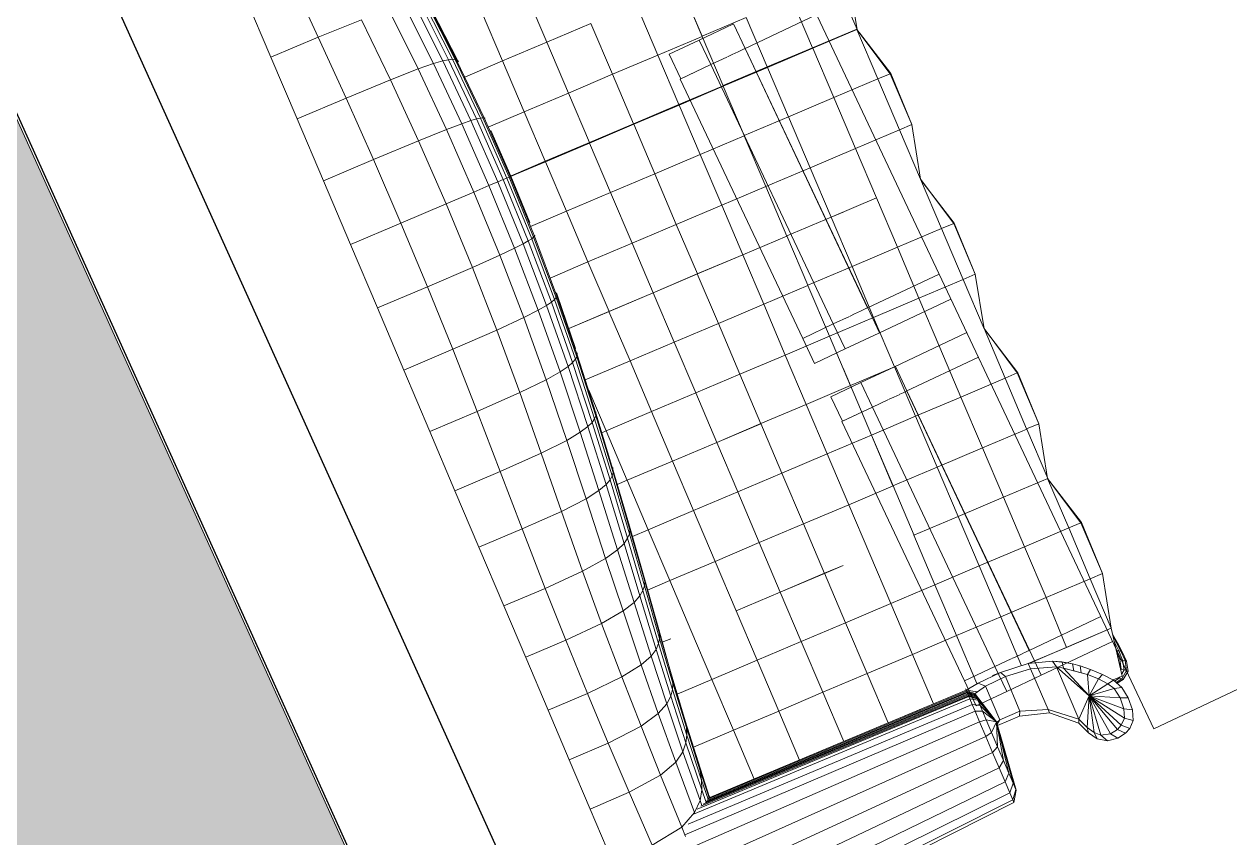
# Model space of a CAD drawing. Header units: metres. Extents: x -217 to -108, y -304 to -188.
# Drawn here: x -158.148 to -156.367, y -244.892 to -243.688 of the extents above; entities that cross this region are included whole.
import ezdxf

# ---------------------------------------------------------------- set-up
doc = ezdxf.new("R2010")
doc.units = ezdxf.units.M
for name, color, linetype, lineweight in [('A-FLOR', 192, 'Continuous', 9), ('A-FLOR-PATT', 8, 'Continuous', 9), ('A-WALL', 113, 'Continuous', 9), ('G-IMPT', 8, 'Continuous', 9), ('I-FURN', 30, 'Continuous', 9)]:
    doc.layers.add(name, color=color, linetype=linetype, lineweight=lineweight)

# ---------------------------------------------------------------- blocks, each defined once
blk = doc.blocks.new('dining_table_and_chairs_5978 - dining_table_and_chairs_5978-V25-Nivel 3')
at = {"layer": 'I-FURN'}
for p, q in [((1.9, -0.475), (1.9, 0)), ((0, -0.475), (1.9, -0.475)), ((0.7325, -0.475), (0.7325, -0.593)), ((1.1566, -0.5922), (1.1566, -0.475)), ((1.1566, -0.5922), (1.1566, -0.475)), ((1.1974, -0.475), (1.1974, -0.593)), ((1.2524, -0.593), (1.2524, -0.475)), ((1.2925, -0.475), (1.2925, -0.593)), ((1.7166, -0.5922), (1.7166, -0.475)), ((1.7166, -0.5922), (1.7166, -0.475)), ((1.7574, -0.475), (1.7574, -0.593)), ((0.7326, -0.5918), (0.6924, -0.5918)), ((0.6924, -0.648), (0.6924, -0.593)), ((1.1566, -0.5918), (0.7326, -0.5918)), ((0.7326, -0.5918), (0.7326, -0.5922)), ((0.7326, -0.5918), (0.7326, -0.593)), ((0.7326, -0.5922), (1.1566, -0.5922)), ((0.7326, -0.598), (0.7326, -0.5937)), ((0.7326, -0.598), (0.7326, -0.6033)), ((0.7326, -0.6134), (0.7326, -0.6036)), ((1.1566, -0.5922), (1.1566, -0.5918)), ((1.1974, -0.5918), (1.1566, -0.5918)), ((1.1566, -0.593), (1.1566, -0.5918)), ((1.1974, -0.5918), (1.1566, -0.5918)), ((1.1566, -0.593), (1.1566, -0.5918)), ((1.1566, -0.5937), (1.1566, -0.598)), ((1.1566, -0.6033), (1.1566, -0.598)), ((1.1566, -0.6033), (1.1566, -0.598)), ((1.1566, -0.6036), (1.1566, -0.6134)), ((1.1974, -0.593), (1.1974, -0.648)), ((1.1974, -0.593), (1.1974, -0.648)), ((1.2926, -0.5918), (1.2524, -0.5918)), ((1.2524, -0.648), (1.2524, -0.593)), ((1.7166, -0.5918), (1.2926, -0.5918)), ((1.2926, -0.5918), (1.2926, -0.5922)), ((1.2926, -0.5918), (1.2926, -0.593)), ((1.2926, -0.5922), (1.7166, -0.5922)), ((1.2926, -0.598), (1.2926, -0.5937)), ((1.2926, -0.598), (1.2926, -0.6033)), ((1.2926, -0.6134), (1.2926, -0.6036)), ((1.7166, -0.5922), (1.7166, -0.5918)), ((1.7574, -0.5918), (1.7166, -0.5918)), ((1.7166, -0.593), (1.7166, -0.5918)), ((1.7574, -0.5918), (1.7166, -0.5918)), ((1.7166, -0.593), (1.7166, -0.5918)), ((1.7166, -0.5937), (1.7166, -0.598)), ((1.7166, -0.6033), (1.7166, -0.598)), ((1.7166, -0.6033), (1.7166, -0.598)), ((1.7166, -0.6036), (1.7166, -0.6141)), ((1.7574, -0.593), (1.7574, -0.648)), ((1.7574, -0.593), (1.7574, -0.648)), ((0.7326, -0.6134), (0.7326, -0.6206)), ((0.7326, -0.648), (0.7326, -0.6217)), ((1.1566, -0.6206), (1.1566, -0.6134)), ((1.1566, -0.6206), (1.1566, -0.6134)), ((1.1566, -0.6217), (1.1566, -0.648)), ((1.2926, -0.6134), (1.2926, -0.6206)), ((1.2926, -0.648), (1.2926, -0.6217)), ((1.7166, -0.6206), (1.7166, -0.6141)), ((1.7166, -0.6206), (1.7166, -0.6141)), ((1.7166, -0.6217), (1.7166, -0.648)), ((0.6924, -0.697), (0.6924, -0.648)), ((0.7326, -0.648), (0.6924, -0.648)), ((0.7326, -0.698), (0.7326, -0.648)), ((1.1566, -0.648), (0.7326, -0.648)), ((0.7326, -0.648), (0.7326, -0.697)), ((1.1566, -0.648), (1.1566, -0.698)), ((1.1566, -0.698), (1.1566, -0.648)), ((1.1974, -0.648), (1.1566, -0.648)), ((1.1566, -0.698), (1.1566, -0.648)), ((1.1974, -0.648), (1.1566, -0.648)), ((1.1974, -0.648), (1.1974, -0.698)), ((1.1974, -0.648), (1.1974, -0.698)), ((1.2524, -0.697), (1.2524, -0.648)), ((1.2926, -0.648), (1.2524, -0.648)), ((1.2926, -0.698), (1.2926, -0.648)), ((1.7166, -0.648), (1.2926, -0.648)), ((1.2926, -0.648), (1.2926, -0.697)), ((1.7166, -0.648), (1.7166, -0.698)), ((1.7166, -0.698), (1.7166, -0.648)), ((1.7574, -0.648), (1.7166, -0.648)), ((1.7166, -0.698), (1.7166, -0.648)), ((1.7574, -0.648), (1.7166, -0.648)), ((1.7574, -0.648), (1.7574, -0.698)), ((1.7574, -0.648), (1.7574, -0.698)), ((0.7326, -0.697), (0.6924, -0.697)), ((1.1566, -0.698), (0.7326, -0.698)), ((1.1974, -0.698), (1.1566, -0.698)), ((1.1974, -0.698), (1.1566, -0.698)), ((1.2926, -0.697), (1.2524, -0.697)), ((1.7166, -0.698), (1.2926, -0.698)), ((1.7574, -0.698), (1.7166, -0.698)), ((1.7574, -0.698), (1.7166, -0.698))]:
    blk.add_line(p, q, dxfattribs=at)
blk = doc.blocks.new('Table-Coffee-Glass-Modern_Reed - Table-Coffee-Glass-Modern_Reed-520541-Nivel 3')
at = {"layer": 'I-FURN'}
for p, q in [((-0.6123, 0.3048), (-0.6123, -0.3048)), ((-0.6123, 0.3048), (-0.46, 0.3048)), ((-0.46, 0.3048), (0.4597, 0.3048)), ((0.4597, 0.3048), (0.6112, 0.3048)), ((0.6112, -0.3048), (0.6112, 0.3048)), ((-0.46, -0.3048), (-0.6123, -0.3048)), ((0.4597, -0.3048), (-0.46, -0.3048)), ((0.6112, -0.3048), (0.4597, -0.3048))]:
    blk.add_line(p, q, dxfattribs=at)
blk = doc.blocks.new('Couch21 - 12ZCOU21_dwg-V130-Nivel 3')
at = {"layer": 'G-IMPT'}
for p, q in [((-0.0063, 1.3885), (-0.0063, 1.2935)), ((0.0665, 1.3884), (0.0698, 1.2934)), ((0.0665, 1.3884), (0.0698, 1.2934)), ((-0.0063, 1.2935), (-0.0063, 1.1946)), ((-0.0063, 1.2934), (0.0698, 1.2934)), ((0.0698, 1.2934), (0.0724, 1.1945)), ((0.0698, 1.2934), (0.0724, 1.1945)), ((0.1387, 1.2923), (0.0698, 1.2934)), ((0.1387, 1.2923), (0.1434, 1.1939)), ((0.1818, 1.29), (0.1873, 1.1925)), ((0.2053, 1.2874), (0.2112, 1.1909)), ((0.2193, 1.2846), (0.2254, 1.1892)), ((0.2277, 1.2819), (0.234, 1.1876)), ((0.2334, 1.2792), (0.2397, 1.1859)), ((0.2367, 1.2765), (0.2431, 1.1842)), ((0.2383, 1.2738), (0.2448, 1.1825)), ((0.24, 1.2648), (0.246, 1.1808)), ((0.3068, 1.1546), (0.3068, 1.2341)), ((0.3777, 1.1546), (0.3777, 1.234)), ((-0.0063, 1.1946), (-0.0063, 1.095)), ((-0.0063, 1.1945), (0.0724, 1.1945)), ((0.0724, 1.1945), (0.0741, 1.095)), ((0.0724, 1.1945), (0.0741, 1.095)), ((0.1434, 1.1939), (0.0724, 1.1945)), ((0.1873, 1.1925), (0.1434, 1.1939)), ((0.1434, 1.1939), (0.1464, 1.0945)), ((0.2112, 1.1909), (0.1873, 1.1925)), ((0.1873, 1.1925), (0.1907, 1.0937)), ((0.2254, 1.1892), (0.2112, 1.1909)), ((0.2112, 1.1909), (0.2149, 1.0927)), ((0.234, 1.1876), (0.2254, 1.1892)), ((0.2254, 1.1892), (0.2292, 1.0917)), ((0.2397, 1.1859), (0.234, 1.1876)), ((0.234, 1.1876), (0.2378, 1.0908)), ((0.2431, 1.1842), (0.2397, 1.1859)), ((0.2397, 1.1859), (0.2437, 1.0898)), ((0.2448, 1.1825), (0.2431, 1.1842)), ((0.2431, 1.1842), (0.2471, 1.0888)), ((0.246, 1.1808), (0.2448, 1.1825)), ((0.2448, 1.1825), (0.2488, 1.0879)), ((0.246, 1.1808), (0.2461, 1.1788)), ((0.246, 1.1546), (0.3068, 1.1546)), ((0.3068, 1.073), (0.3068, 1.1546)), ((0.3068, 1.1546), (0.3777, 1.1546)), ((0.3777, 1.073), (0.3777, 1.1546)), ((0.3777, 1.1546), (0.4486, 1.1546)), ((0.4486, 1.073), (0.4486, 1.1546)), ((0.5214, 1.073), (0.5214, 1.1546)), ((0.5923, 1.073), (0.5923, 1.1546)), ((0.5923, 1.0732), (0.5923, 1.1546)), ((-0.0063, 1.095), (0.0741, 1.095)), ((-0.0063, 1.095), (-0.0063, 0.9929)), ((0.0741, 1.095), (0.0747, 0.9929)), ((0.0741, 1.095), (0.0747, 0.9929)), ((0.1464, 1.0945), (0.0741, 1.095)), ((0.1907, 1.0937), (0.1464, 1.0945)), ((0.1464, 1.0945), (0.1474, 0.9929)), ((0.2149, 1.0927), (0.1907, 1.0937)), ((0.1907, 1.0937), (0.1919, 0.9929)), ((0.2292, 1.0917), (0.2149, 1.0927)), ((0.2149, 1.0927), (0.2161, 0.9929)), ((0.2378, 1.0908), (0.2292, 1.0917)), ((0.2292, 1.0917), (0.2305, 0.9929)), ((0.2437, 1.0898), (0.2378, 1.0908)), ((0.2378, 1.0908), (0.2391, 0.9929)), ((0.2471, 1.0888), (0.2437, 1.0898)), ((0.2437, 1.0898), (0.245, 0.9929)), ((0.2488, 1.0879), (0.2471, 1.0888)), ((0.2471, 1.0888), (0.2484, 0.9929)), ((0.2501, 1.087), (0.2488, 1.0879)), ((0.2488, 1.0879), (0.2501, 0.9929)), ((0.249, 1.073), (0.3068, 1.073)), ((0.3068, 0.9936), (0.3068, 1.073)), ((0.3068, 1.073), (0.3777, 1.073)), ((0.3777, 1.073), (0.3777, 0.9936)), ((0.3777, 1.073), (0.4486, 1.073)), ((0.5214, 1.073), (0.4486, 1.073)), ((0.4486, 0.9936), (0.4486, 1.073)), ((0.5214, 0.9935), (0.5214, 1.073)), ((0.5923, 1.073), (0.5214, 1.073)), ((0.6633, 1.0732), (0.5923, 1.0732)), ((0.5923, 1.073), (0.5923, 0.9935)), ((0.6633, 0.9937), (0.6633, 1.0732)), ((0.7361, 0.9936), (0.7361, 1.0732)), ((0.8265, 1.0723), (0.807, 0.9927)), ((0.807, 1.0723), (0.807, 0.9927)), ((0.8265, 1.0723), (0.807, 0.9927)), ((0.2504, 1.067), (0.2514, 0.9929)), ((-0.0063, 0.9929), (0.0747, 0.9929)), ((-0.0063, 0.9929), (-0.0063, 0.8908)), ((0.0747, 0.9929), (0.0741, 0.8908)), ((0.0747, 0.9929), (0.0741, 0.8908)), ((0.1474, 0.9929), (0.0747, 0.9929)), ((0.1474, 0.9929), (0.1464, 0.8912)), ((0.1919, 0.9929), (0.1474, 0.9929)), ((0.1919, 0.9929), (0.1907, 0.8921)), ((0.2161, 0.9929), (0.1919, 0.9929)), ((0.2161, 0.9929), (0.2149, 0.8931)), ((0.2305, 0.9929), (0.2161, 0.9929)), ((0.2305, 0.9929), (0.2292, 0.894)), ((0.2391, 0.9929), (0.2305, 0.9929)), ((0.2391, 0.9929), (0.2378, 0.895)), ((0.245, 0.9929), (0.2391, 0.9929)), ((0.245, 0.9929), (0.2437, 0.896)), ((0.2484, 0.9929), (0.245, 0.9929)), ((0.2484, 0.9929), (0.2471, 0.8969)), ((0.2501, 0.9929), (0.2484, 0.9929)), ((0.2501, 0.9929), (0.2488, 0.8978)), ((0.2514, 0.9929), (0.2501, 0.9929)), ((0.2514, 0.9929), (0.2504, 0.9193)), ((0.2535, 0.9929), (0.2514, 0.9929)), ((0.252, 0.9935), (0.3068, 0.9936)), ((0.252, 0.9928), (0.3068, 0.9928)), ((0.2561, 0.9929), (0.2535, 0.9929)), ((0.2561, 0.9929), (0.2585, 0.9929)), ((0.3068, 0.9936), (0.3777, 0.9936)), ((0.3068, 0.9928), (0.3777, 0.9927)), ((0.3068, 0.9133), (0.3068, 0.9928)), ((0.3777, 0.9936), (0.4486, 0.9936)), ((0.3777, 0.9927), (0.4486, 0.9928)), ((0.3777, 0.9133), (0.3777, 0.9927)), ((0.5214, 0.9935), (0.4486, 0.9936)), ((0.5214, 0.9928), (0.4486, 0.9928)), ((0.4486, 0.9133), (0.4486, 0.9928)), ((0.5214, 0.9935), (0.5923, 0.9935)), ((0.5214, 0.9928), (0.5923, 0.9929)), ((0.5214, 0.9133), (0.5214, 0.9928)), ((0.6633, 0.9937), (0.5923, 0.9938)), ((0.5923, 0.9135), (0.5923, 0.9929)), ((0.5923, 0.9929), (0.6633, 0.9929)), ((0.5923, 0.9929), (0.5923, 0.9135)), ((0.7361, 0.9936), (0.6633, 0.9937)), ((0.7361, 0.993), (0.6633, 0.9929)), ((0.6633, 0.9135), (0.6633, 0.9929)), ((0.7361, 0.9936), (0.807, 0.9936)), ((0.7361, 0.993), (0.807, 0.993)), ((0.7361, 0.9135), (0.7361, 0.993)), ((0.807, 0.993), (0.8265, 0.9135)), ((0.807, 0.9135), (0.807, 0.993)), ((0.8084, 0.9871), (0.8274, 0.9135)), ((0.8084, 0.9871), (0.8274, 0.9135)), ((0.249, 0.9133), (0.3068, 0.9133)), ((0.3068, 0.8318), (0.3068, 0.9133)), ((0.3068, 0.9133), (0.3777, 0.9133)), ((0.3777, 0.8318), (0.3777, 0.9133)), ((0.3777, 0.9133), (0.4486, 0.9133)), ((0.5214, 0.9133), (0.4486, 0.9133)), ((0.4486, 0.8318), (0.4486, 0.9133)), ((0.5923, 0.9134), (0.5214, 0.9133)), ((0.5214, 0.8317), (0.5214, 0.9133)), ((0.6633, 0.9135), (0.5923, 0.9135)), ((0.5923, 0.8317), (0.5923, 0.9134)), ((0.5923, 0.8319), (0.5923, 0.9134)), ((0.7361, 0.9135), (0.6633, 0.9135)), ((0.6633, 0.8319), (0.6633, 0.9135)), ((0.7361, 0.8319), (0.7361, 0.9135)), ((0.807, 0.9135), (0.7361, 0.9135)), ((0.807, 0.8319), (0.807, 0.9135)), ((0.807, 0.9135), (0.8265, 0.9135)), ((0.8265, 0.9135), (0.8265, 0.8319)), ((0.8274, 0.9135), (0.8265, 0.8319)), ((0.8274, 0.9135), (0.8265, 0.8319)), ((0.1464, 0.8912), (0.0741, 0.8908)), ((0.1464, 0.8912), (0.1434, 0.7919)), ((0.1907, 0.8921), (0.1464, 0.8912)), ((0.1907, 0.8921), (0.1873, 0.7933)), ((0.2149, 0.8931), (0.1907, 0.8921)), ((0.2149, 0.8931), (0.2112, 0.7949)), ((0.2292, 0.894), (0.2149, 0.8931)), ((0.2292, 0.894), (0.2254, 0.7965)), ((0.2378, 0.895), (0.2292, 0.894)), ((0.2378, 0.895), (0.234, 0.7982)), ((0.2437, 0.896), (0.2378, 0.895)), ((0.2437, 0.896), (0.2397, 0.7999)), ((0.2471, 0.8969), (0.2431, 0.8016)), ((0.2471, 0.8969), (0.2437, 0.896)), ((0.2488, 0.8978), (0.2448, 0.8032)), ((0.2488, 0.8978), (0.2471, 0.8969)), ((0.2501, 0.8988), (0.2488, 0.8978)), ((0.0741, 0.8908), (-0.0063, 0.8908)), ((-0.0063, 0.8908), (-0.0063, 0.7912)), ((0.0741, 0.8908), (0.0724, 0.7912)), ((0.0741, 0.8908), (0.0724, 0.7912)), ((0.246, 0.8317), (0.3068, 0.8318)), ((0.3068, 0.7523), (0.3068, 0.8318)), ((0.3068, 0.8318), (0.3777, 0.8318)), ((0.3777, 0.7523), (0.3777, 0.8318)), ((0.3777, 0.8318), (0.4486, 0.8318)), ((0.5214, 0.8317), (0.4486, 0.8318)), ((0.4486, 0.7523), (0.4486, 0.8318)), ((0.5214, 0.7522), (0.5214, 0.8317)), ((0.5923, 0.8317), (0.5214, 0.8317)), ((0.6633, 0.8319), (0.5923, 0.8319)), ((0.5923, 0.8317), (0.5923, 0.7522)), ((0.7361, 0.8319), (0.6633, 0.8319)), ((0.6633, 0.7524), (0.6633, 0.8319)), ((0.7361, 0.7524), (0.7361, 0.8319)), ((0.807, 0.8319), (0.7361, 0.8319)), ((0.807, 0.7523), (0.8265, 0.8319)), ((0.807, 0.8319), (0.807, 0.7523)), ((0.807, 0.8319), (0.8265, 0.8319)), ((0.8265, 0.8319), (0.807, 0.7523)), ((0.2448, 0.8032), (0.2383, 0.7119)), ((0.246, 0.8049), (0.24, 0.7211)), ((0.2448, 0.8032), (0.2431, 0.8016)), ((0.246, 0.8049), (0.2448, 0.8032)), ((0.2462, 0.8077), (0.246, 0.8049)), ((0.0724, 0.7912), (-0.0063, 0.7912)), ((-0.0063, 0.7912), (-0.0063, 0.6923)), ((0.0724, 0.7912), (0.0698, 0.6923)), ((0.0724, 0.7912), (0.0698, 0.6923)), ((0.1434, 0.7919), (0.0724, 0.7912)), ((0.1434, 0.7919), (0.1387, 0.6934)), ((0.1873, 0.7933), (0.1434, 0.7919)), ((0.1873, 0.7933), (0.1818, 0.6957)), ((0.2112, 0.7949), (0.1873, 0.7933)), ((0.2112, 0.7949), (0.2053, 0.6984)), ((0.2254, 0.7965), (0.2112, 0.7949)), ((0.2254, 0.7965), (0.2193, 0.7011)), ((0.234, 0.7982), (0.2254, 0.7965)), ((0.234, 0.7982), (0.2277, 0.7038)), ((0.2397, 0.7999), (0.2334, 0.7066)), ((0.2397, 0.7999), (0.234, 0.7982)), ((0.2431, 0.8016), (0.2367, 0.7092)), ((0.2431, 0.8016), (0.2397, 0.7999)), ((0.2423, 0.7524), (0.3068, 0.7524)), ((0.2423, 0.7523), (0.3068, 0.7523)), ((0.3068, 0.7524), (0.3777, 0.7523)), ((0.3068, 0.6729), (0.3068, 0.7524)), ((0.3777, 0.7523), (0.3068, 0.7523)), ((0.3777, 0.7523), (0.4486, 0.7524)), ((0.3777, 0.7523), (0.4486, 0.7523)), ((0.3777, 0.6729), (0.3777, 0.7523)), ((0.5214, 0.7524), (0.4486, 0.7524)), ((0.4486, 0.6729), (0.4486, 0.7524)), ((0.5214, 0.7522), (0.4486, 0.7523)), ((0.5214, 0.6729), (0.5214, 0.7524)), ((0.5214, 0.7522), (0.5923, 0.7522)), ((0.5923, 0.6731), (0.5923, 0.7525)), ((0.5923, 0.7525), (0.6633, 0.7524)), ((0.6633, 0.7525), (0.5923, 0.7525)), ((0.5923, 0.6731), (0.5923, 0.7525)), ((0.7361, 0.7526), (0.6633, 0.7525)), ((0.6633, 0.6731), (0.6633, 0.7525)), ((0.6826, 0.7524), (0.6633, 0.7524)), ((0.7361, 0.6731), (0.7361, 0.7526)), ((0.807, 0.7526), (0.8265, 0.6731)), ((0.807, 0.6731), (0.807, 0.7526)), ((0.8084, 0.7467), (0.8274, 0.6731)), ((0.8274, 0.6731), (0.8084, 0.7467)), ((0.2396, 0.7146), (0.2383, 0.7119)), ((0.1818, 0.6957), (0.1387, 0.6934)), ((0.1818, 0.6957), (0.1749, 0.6013)), ((0.2053, 0.6984), (0.1818, 0.6957)), ((0.2053, 0.6984), (0.1979, 0.6045)), ((0.2193, 0.7011), (0.2053, 0.6984)), ((0.2193, 0.7011), (0.2115, 0.6079)), ((0.2277, 0.7038), (0.2193, 0.7011)), ((0.2277, 0.7038), (0.2197, 0.6112)), ((0.2334, 0.7066), (0.2252, 0.6146)), ((0.2334, 0.7066), (0.2277, 0.7038)), ((0.2367, 0.7092), (0.2284, 0.618)), ((0.2383, 0.7119), (0.23, 0.6214)), ((0.2367, 0.7092), (0.2334, 0.7066)), ((0.2383, 0.7119), (0.2367, 0.7092)), ((0.0698, 0.6923), (-0.0063, 0.6923)), ((-0.0063, 0.6923), (-0.0063, 0.5973)), ((0.0698, 0.6923), (0.0665, 0.5973)), ((0.0698, 0.6923), (0.0665, 0.5973)), ((0.1387, 0.6934), (0.0698, 0.6923)), ((0.1387, 0.6934), (0.1329, 0.5986)), ((0.2347, 0.6729), (0.3068, 0.6729)), ((0.3068, 0.5914), (0.3068, 0.6729)), ((0.3068, 0.6729), (0.3777, 0.6729)), ((0.3777, 0.5914), (0.3777, 0.6729)), ((0.3777, 0.6729), (0.4486, 0.6729)), ((0.5214, 0.6729), (0.4486, 0.6729)), ((0.4486, 0.5914), (0.4486, 0.6729)), ((0.5214, 0.5913), (0.5214, 0.6729)), ((0.5923, 0.6729), (0.5214, 0.6729)), ((0.6633, 0.6731), (0.5923, 0.6731)), ((0.5923, 0.5915), (0.5923, 0.6729)), ((0.5923, 0.5915), (0.5923, 0.6729)), ((0.7361, 0.6731), (0.6633, 0.6731)), ((0.6633, 0.5915), (0.6633, 0.6731)), ((0.7361, 0.5915), (0.7361, 0.6731)), ((0.807, 0.6731), (0.7361, 0.6731)), ((0.807, 0.5915), (0.807, 0.6731)), ((0.807, 0.6731), (0.8265, 0.6731)), ((0.8265, 0.6731), (0.8265, 0.5915)), ((0.8274, 0.6731), (0.8265, 0.5915)), ((0.8274, 0.6731), (0.8265, 0.5915)), ((0.234, 0.5913), (0.234, 0.6569)), ((0.2308, 0.6236), (0.23, 0.6214)), ((0.2115, 0.6079), (0.1979, 0.6045)), ((0.2115, 0.6079), (0.203, 0.5185)), ((0.2197, 0.6112), (0.2109, 0.5225)), ((0.2197, 0.6112), (0.2115, 0.6079)), ((0.2252, 0.6146), (0.2162, 0.5266)), ((0.2284, 0.618), (0.2194, 0.5307)), ((0.2252, 0.6146), (0.2197, 0.6112)), ((0.23, 0.6214), (0.2209, 0.5349)), ((0.2284, 0.618), (0.2252, 0.6146)), ((0.23, 0.6214), (0.2284, 0.618)), ((0.0665, 0.5973), (-0.0063, 0.5973)), ((-0.0063, 0.5973), (-0.0063, 0.5064)), ((0.0665, 0.5973), (0.063, 0.5065)), ((0.0665, 0.5973), (0.063, 0.5065)), ((0.1329, 0.5986), (0.0665, 0.5973)), ((0.1329, 0.5986), (0.1266, 0.5077)), ((0.1749, 0.6013), (0.1329, 0.5986)), ((0.1749, 0.6013), (0.1674, 0.5107)), ((0.1979, 0.6045), (0.1749, 0.6013)), ((0.1979, 0.6045), (0.1897, 0.5145)), ((0.2268, 0.5913), (0.234, 0.5913)), ((0.234, 0.5913), (0.3068, 0.5914)), ((0.234, 0.5119), (0.234, 0.5913)), ((0.3068, 0.5119), (0.3068, 0.5914)), ((0.3068, 0.5914), (0.3777, 0.5914)), ((0.3777, 0.5914), (0.3777, 0.5119)), ((0.3777, 0.5914), (0.4486, 0.5914)), ((0.5214, 0.5913), (0.4486, 0.5914)), ((0.4486, 0.5119), (0.4486, 0.5914)), ((0.5214, 0.5119), (0.5214, 0.5913)), ((0.5923, 0.5913), (0.5214, 0.5913)), ((0.6633, 0.5915), (0.5923, 0.5915)), ((0.5923, 0.5913), (0.5923, 0.5118)), ((0.7361, 0.5915), (0.6633, 0.5915)), ((0.6633, 0.512), (0.6633, 0.5915)), ((0.7361, 0.512), (0.7361, 0.5915)), ((0.807, 0.5915), (0.7361, 0.5915)), ((0.807, 0.5119), (0.8265, 0.5915)), ((0.807, 0.5915), (0.807, 0.5119)), ((0.807, 0.5915), (0.8265, 0.5915)), ((0.8265, 0.5915), (0.807, 0.5119)), ((0.2209, 0.5349), (0.2107, 0.4482)), ((0.2209, 0.5349), (0.2194, 0.5307)), ((0.2217, 0.5378), (0.2209, 0.5349)), ((0.5923, 0.5121), (0.5923, 0.5399)), ((0.203, 0.5185), (0.1897, 0.5145)), ((0.203, 0.5185), (0.1935, 0.428)), ((0.2109, 0.5225), (0.2011, 0.433)), ((0.2109, 0.5225), (0.203, 0.5185)), ((0.2162, 0.5266), (0.2062, 0.4381)), ((0.2194, 0.5307), (0.2092, 0.4431)), ((0.2162, 0.5266), (0.2109, 0.5225)), ((0.2194, 0.5307), (0.2162, 0.5266)), ((0.063, 0.5065), (-0.0063, 0.5065)), ((-0.0063, 0.5064), (-0.0063, 0.4122)), ((0.063, 0.5065), (0.0599, 0.4123)), ((0.063, 0.5065), (0.0599, 0.4123)), ((0.1266, 0.5077), (0.063, 0.5065)), ((0.1266, 0.5077), (0.1205, 0.4142)), ((0.1674, 0.5107), (0.1266, 0.5077)), ((0.1674, 0.5107), (0.1595, 0.4182)), ((0.1897, 0.5145), (0.1674, 0.5107)), ((0.1897, 0.5145), (0.1809, 0.423)), ((0.234, 0.512), (0.218, 0.512)), ((0.234, 0.512), (0.3068, 0.512)), ((0.234, 0.4325), (0.234, 0.512)), ((0.3068, 0.512), (0.3777, 0.5119)), ((0.3068, 0.4325), (0.3068, 0.512)), ((0.3777, 0.5119), (0.4486, 0.512)), ((0.3777, 0.5119), (0.4486, 0.5119)), ((0.3777, 0.4325), (0.3777, 0.5119)), ((0.5214, 0.512), (0.4486, 0.512)), ((0.4486, 0.4325), (0.4486, 0.512)), ((0.5214, 0.512), (0.5923, 0.5121)), ((0.5214, 0.4325), (0.5214, 0.512)), ((0.5923, 0.4326), (0.5923, 0.5121)), ((0.5923, 0.5121), (0.6633, 0.5121)), ((0.5923, 0.5121), (0.5923, 0.4326)), ((0.5923, 0.5121), (0.6633, 0.512)), ((0.6633, 0.4327), (0.6633, 0.5121)), ((0.7361, 0.4327), (0.7361, 0.5122)), ((0.807, 0.5125), (0.807, 0.433)), ((0.807, 0.5125), (0.8265, 0.433)), ((0.8274, 0.433), (0.8084, 0.5066)), ((0.8274, 0.433), (0.8084, 0.5066)), ((0.2107, 0.4482), (0.2008, 0.3698)), ((0.2107, 0.4482), (0.2092, 0.4431)), ((0.2111, 0.4502), (0.2107, 0.4482)), ((0.1935, 0.428), (0.1809, 0.423)), ((0.1935, 0.428), (0.1846, 0.3474)), ((0.2011, 0.433), (0.1918, 0.3529)), ((0.2011, 0.433), (0.1935, 0.428)), ((0.2062, 0.4381), (0.1966, 0.3585)), ((0.2092, 0.4431), (0.1994, 0.3641)), ((0.2062, 0.4381), (0.2011, 0.433)), ((0.2092, 0.4431), (0.2062, 0.4381)), ((0.2087, 0.4325), (0.234, 0.4325)), ((0.234, 0.3509), (0.234, 0.4325)), ((0.234, 0.4325), (0.3068, 0.4325)), ((0.3068, 0.3509), (0.3068, 0.4325)), ((0.3068, 0.4325), (0.3777, 0.4325)), ((0.3777, 0.351), (0.3777, 0.4325)), ((0.3777, 0.4325), (0.4486, 0.4325)), ((0.5214, 0.4325), (0.4486, 0.4325)), ((0.4486, 0.3509), (0.4486, 0.4325)), ((0.5214, 0.3509), (0.5214, 0.4325)), ((0.5923, 0.4325), (0.5214, 0.4325)), ((0.6633, 0.4327), (0.5923, 0.4326)), ((0.5923, 0.3509), (0.5923, 0.4325)), ((0.5923, 0.3511), (0.5923, 0.4325)), ((0.7361, 0.4327), (0.6633, 0.4327)), ((0.6633, 0.3511), (0.6633, 0.4327)), ((0.7361, 0.3511), (0.7361, 0.4327)), ((0.807, 0.4327), (0.7361, 0.4327)), ((0.807, 0.433), (0.8265, 0.433)), ((0.807, 0.3513), (0.807, 0.4327)), ((0.807, 0.4327), (0.807, 0.3513)), ((0.8265, 0.433), (0.8265, 0.3513)), ((0.8274, 0.433), (0.8265, 0.3513)), ((0.8274, 0.433), (0.8265, 0.3513)), ((0.0599, 0.4123), (-0.0063, 0.4123)), ((-0.0063, 0.4122), (-0.0063, 0.3297)), ((0.0599, 0.4123), (0.058, 0.3298)), ((0.0599, 0.4123), (0.058, 0.3298)), ((0.1205, 0.4142), (0.0599, 0.4123)), ((0.1205, 0.4142), (0.1163, 0.332)), ((0.1595, 0.4182), (0.1205, 0.4142)), ((0.1595, 0.4182), (0.1529, 0.3366)), ((0.1809, 0.423), (0.1595, 0.4182)), ((0.1809, 0.423), (0.1728, 0.3419)), ((0.1966, 0.3585), (0.1868, 0.2781)), ((0.1994, 0.3641), (0.1894, 0.2846)), ((0.2008, 0.3698), (0.1907, 0.291)), ((0.1966, 0.3585), (0.1918, 0.3529)), ((0.1994, 0.3641), (0.1966, 0.3585)), ((0.2008, 0.3698), (0.1994, 0.3641)), ((0.2012, 0.3717), (0.2008, 0.3698)), ((0.1728, 0.3419), (0.1529, 0.3366)), ((0.1728, 0.3419), (0.1649, 0.259)), ((0.1846, 0.3474), (0.1728, 0.3419)), ((0.1846, 0.3474), (0.1757, 0.2653)), ((0.1918, 0.3529), (0.1823, 0.2717)), ((0.1918, 0.3529), (0.1846, 0.3474)), ((0.1984, 0.3509), (0.234, 0.3509)), ((0.234, 0.2714), (0.234, 0.3509)), ((0.234, 0.3509), (0.3068, 0.3509)), ((0.3068, 0.3509), (0.3777, 0.351)), ((0.3068, 0.2715), (0.3068, 0.3509)), ((0.3777, 0.351), (0.3777, 0.2715)), ((0.3777, 0.351), (0.4486, 0.3509)), ((0.5214, 0.3509), (0.4486, 0.3509)), ((0.4486, 0.2715), (0.4486, 0.3509)), ((0.5214, 0.2714), (0.5214, 0.3509)), ((0.5923, 0.3509), (0.5214, 0.3509)), ((0.6633, 0.3511), (0.5923, 0.3511)), ((0.5923, 0.3509), (0.5923, 0.2714)), ((0.7361, 0.3511), (0.6633, 0.3511)), ((0.6633, 0.2716), (0.6633, 0.3511)), ((0.7361, 0.2716), (0.7361, 0.3511)), ((0.807, 0.3511), (0.7361, 0.3511)), ((0.8265, 0.3513), (0.807, 0.2718)), ((0.8265, 0.3513), (0.807, 0.3513)), ((0.8265, 0.3513), (0.807, 0.2718)), ((0.807, 0.3511), (0.807, 0.2715)), ((0.058, 0.3298), (-0.0063, 0.3298)), ((-0.0063, 0.3297), (-0.0063, 0.2447)), ((0.058, 0.3298), (0.0568, 0.2448)), ((0.058, 0.3298), (0.0568, 0.2448)), ((0.1163, 0.332), (0.058, 0.3298)), ((0.1163, 0.332), (0.113, 0.2475)), ((0.1529, 0.3366), (0.1163, 0.332)), ((0.1529, 0.3366), (0.1466, 0.2529)), ((0.1907, 0.291), (0.1825, 0.2264)), ((0.1907, 0.291), (0.1894, 0.2846)), ((0.1912, 0.2948), (0.1907, 0.291)), ((0.1823, 0.2717), (0.1747, 0.2014)), ((0.1823, 0.2717), (0.1757, 0.2653)), ((0.1868, 0.2781), (0.1789, 0.2098)), ((0.1894, 0.2846), (0.1813, 0.2181)), ((0.1868, 0.2781), (0.1823, 0.2717)), ((0.1894, 0.2846), (0.1868, 0.2781)), ((0.2017, 0.2714), (0.1882, 0.2714)), ((0.234, 0.1921), (0.234, 0.2716)), ((0.3777, 0.2715), (0.3068, 0.2716)), ((0.3068, 0.1921), (0.3068, 0.2716)), ((0.3068, 0.2715), (0.3777, 0.2715)), ((0.3777, 0.2715), (0.4486, 0.2716)), ((0.3777, 0.2715), (0.4486, 0.2715)), ((0.3777, 0.2715), (0.3777, 0.1921)), ((0.4785, 0.2716), (0.4486, 0.2716)), ((0.4486, 0.1921), (0.4486, 0.2716)), ((0.4784, 0.2715), (0.4486, 0.2715)), ((0.5214, 0.1921), (0.5214, 0.2716)), ((0.5923, 0.1922), (0.5923, 0.2717)), ((0.5923, 0.2717), (0.6633, 0.2716)), ((0.5923, 0.2717), (0.6633, 0.2717)), ((0.5923, 0.2717), (0.5923, 0.1922)), ((0.7361, 0.2718), (0.6633, 0.2717)), ((0.6633, 0.1923), (0.6633, 0.2717)), ((0.7361, 0.2716), (0.6633, 0.2716)), ((0.7361, 0.1923), (0.7361, 0.2718)), ((0.7361, 0.2716), (0.807, 0.2715)), ((0.807, 0.1923), (0.807, 0.2718)), ((0.807, 0.2718), (0.807, 0.1923)), ((0.807, 0.2718), (0.8265, 0.1923)), ((0.1466, 0.2529), (0.113, 0.2475)), ((0.1466, 0.2529), (0.1416, 0.1768)), ((0.1649, 0.259), (0.1466, 0.2529)), ((0.1649, 0.259), (0.1586, 0.1849)), ((0.1757, 0.2653), (0.1649, 0.259)), ((0.1757, 0.2653), (0.1686, 0.1931)), ((0.8274, 0.1923), (0.8083, 0.2664)), ((0.8274, 0.1923), (0.8083, 0.2664)), ((0.0568, 0.2448), (-0.0063, 0.2447)), ((-0.0063, 0.2447), (-0.0063, 0.1651)), ((0.0568, 0.2448), (0.0565, 0.1654)), ((0.0568, 0.2448), (0.0565, 0.1654)), ((0.113, 0.2475), (0.0568, 0.2448)), ((0.113, 0.2475), (0.1108, 0.1695)), ((0.1813, 0.2181), (0.1739, 0.1515)), ((0.1825, 0.2264), (0.1759, 0.1694)), ((0.1813, 0.2181), (0.1789, 0.2098)), ((0.1825, 0.2264), (0.1813, 0.2181)), ((0.1747, 0.2014), (0.1679, 0.1309)), ((0.1747, 0.2014), (0.1686, 0.1931)), ((0.1789, 0.2098), (0.1717, 0.1412)), ((0.1789, 0.2098), (0.1747, 0.2014)), ((0.1586, 0.1849), (0.1416, 0.1768)), ((0.1586, 0.1849), (0.153, 0.1105)), ((0.1686, 0.1931), (0.1586, 0.1849)), ((0.1686, 0.1931), (0.1622, 0.1207)), ((0.1785, 0.1921), (0.234, 0.1921)), ((0.234, 0.1105), (0.234, 0.1921)), ((0.234, 0.1921), (0.3068, 0.1921)), ((0.3068, 0.1106), (0.3068, 0.1921)), ((0.3068, 0.1921), (0.3777, 0.1921)), ((0.3777, 0.1106), (0.3777, 0.1921)), ((0.3777, 0.1921), (0.4486, 0.1921)), ((0.5214, 0.1921), (0.4486, 0.1921)), ((0.4486, 0.1106), (0.4486, 0.1921)), ((0.5214, 0.1105), (0.5214, 0.1921)), ((0.5923, 0.1921), (0.5214, 0.1921)), ((0.6633, 0.1923), (0.5923, 0.1922)), ((0.5923, 0.1107), (0.5923, 0.1921)), ((0.5923, 0.1107), (0.5923, 0.1921)), ((0.7361, 0.1923), (0.6633, 0.1923)), ((0.6633, 0.1107), (0.6633, 0.1923)), ((0.7361, 0.1107), (0.7361, 0.1923)), ((0.807, 0.1923), (0.7361, 0.1923)), ((0.807, 0.1107), (0.807, 0.1923)), ((0.807, 0.1923), (0.807, 0.1107)), ((0.807, 0.1923), (0.8265, 0.1923)), ((0.8265, 0.1923), (0.8265, 0.1107)), ((0.8274, 0.1923), (0.8265, 0.1107)), ((0.8274, 0.1923), (0.8265, 0.1107)), ((0.0565, 0.1654), (-0.0063, 0.1652)), ((-0.0063, 0.1651), (-0.0063, 0.0858)), ((0.1108, 0.1695), (0.0565, 0.1654)), ((0.0565, 0.1654), (0.0566, 0.0862)), ((0.0565, 0.1654), (0.0566, 0.0862)), ((0.1108, 0.1695), (0.1091, 0.0914)), ((0.1416, 0.1768), (0.1108, 0.1695)), ((0.1416, 0.1768), (0.1374, 0.1006)), ((0.1739, 0.1515), (0.1678, 0.0881)), ((0.1739, 0.1515), (0.1717, 0.1412)), ((0.1679, 0.1309), (0.162, 0.0611)), ((0.1679, 0.1309), (0.1622, 0.1207)), ((0.1717, 0.1412), (0.1657, 0.0746)), ((0.1717, 0.1412), (0.1679, 0.1309)), ((0.153, 0.1105), (0.1374, 0.1006)), ((0.153, 0.1105), (0.1482, 0.0342)), ((0.1622, 0.1207), (0.153, 0.1105)), ((0.1622, 0.1207), (0.1567, 0.0476)), ((0.17, 0.1105), (0.234, 0.1105)), ((0.234, 0.1105), (0.3068, 0.1106)), ((0.234, 0.0323), (0.234, 0.1105)), ((0.3068, 0.0319), (0.3068, 0.1106)), ((0.3068, 0.1106), (0.3777, 0.1106)), ((0.3777, 0.0315), (0.3777, 0.1106)), ((0.3777, 0.1106), (0.4486, 0.1106)), ((0.5214, 0.1105), (0.4486, 0.1106)), ((0.4486, 0.0312), (0.4486, 0.1106)), ((0.5214, 0.031), (0.5214, 0.1105)), ((0.5923, 0.1105), (0.5214, 0.1105)), ((0.6633, 0.1107), (0.5923, 0.1107)), ((0.5923, 0.1105), (0.5923, 0.0337)), ((0.5923, 0.1105), (0.5923, 0.1056)), ((0.7361, 0.1107), (0.6633, 0.1107)), ((0.6633, 0.0321), (0.6633, 0.1107)), ((0.7351, 0.031), (0.7361, 0.1107)), ((0.807, 0.1107), (0.7361, 0.1107)), ((0.807, 0.1107), (0.807, 0.0311)), ((0.8265, 0.1107), (0.807, 0.0311)), ((0.807, 0.1107), (0.807, 0.0311)), ((0.8265, 0.1107), (0.807, 0.1107)), ((0.8265, 0.1107), (0.807, 0.0311)), ((0.1091, 0.0914), (0.0566, 0.0862)), ((0.1091, 0.0914), (0.1078, 0.0087)), ((0.1374, 0.1006), (0.1091, 0.0914)), ((0.1374, 0.1006), (0.1337, 0.0211)), ((0.0566, 0.0862), (-0.0063, 0.0859)), ((-0.0063, 0.0858), (-0.0063, 0.0002)), ((0.0566, 0.0862), (0.0572, 0.0009)), ((0.0566, 0.0862), (0.0572, 0.0009)), ((0.1657, 0.0746), (0.162, 0.0611)), ((0.1657, 0.0746), (0.1622, 0.0327)), ((0.1678, 0.0881), (0.1628, 0.0327)), ((0.1678, 0.0881), (0.1657, 0.0746)), ((0.162, 0.0611), (0.1567, 0.0476)), ((0.162, 0.0611), (0.1598, 0.0313)), ((0.1567, 0.0476), (0.1482, 0.0342)), ((0.1567, 0.0476), (0.1554, 0.0294)), ((0.1337, 0.0211), (0.1078, 0.0087)), ((0.5738, 0.017), (0.1315, 0.0195)), ((0.1337, 0.0211), (0.1336, 0.0194)), ((0.1482, 0.0342), (0.1337, 0.0211)), ((0.5738, 0.0204), (0.1393, 0.0241)), ((0.5738, 0.0218), (0.1461, 0.0259)), ((0.1482, 0.0342), (0.1478, 0.0264)), ((0.5738, 0.0234), (0.1503, 0.0273)), ((0.5738, 0.0249), (0.1536, 0.0283)), ((0.5738, 0.0264), (0.1554, 0.0291)), ((0.5738, 0.0275), (0.1575, 0.0303)), ((0.5738, 0.029), (0.1591, 0.0317)), ((0.5738, 0.0305), (0.1606, 0.0327)), ((0.5738, 0.0305), (0.1606, 0.0327)), ((0.163, 0.0355), (0.163, 0.0327)), ((0.5002, 0.031), (0.4656, 0.0311)), ((0.5738, 0.0305), (0.5941, 0.0335)), ((0.5738, 0.0305), (0.5941, 0.0335)), ((0.5738, 0.0305), (0.5738, 0.033)), ((0.5738, 0.029), (0.5738, 0.0305)), ((0.5882, 0.0219), (0.5738, 0.0305)), ((0.5738, 0.0275), (0.5738, 0.029)), ((0.5738, 0.029), (0.584, 0.0208)), ((0.5738, 0.0264), (0.5738, 0.0275)), ((0.584, 0.0192), (0.5738, 0.0275)), ((0.5738, 0.0249), (0.5738, 0.0264)), ((0.5738, 0.0264), (0.584, 0.0181)), ((0.5738, 0.0234), (0.5738, 0.0249)), ((0.584, 0.0166), (0.5738, 0.0249)), ((0.5738, 0.0218), (0.5738, 0.0234)), ((0.5738, 0.0234), (0.584, 0.0153)), ((0.5738, 0.0218), (0.584, 0.0138)), ((0.5738, 0.0218), (0.5738, 0.0204)), ((0.5738, 0.017), (0.5738, 0.0204)), ((0.584, 0.0126), (0.5738, 0.0204)), ((0.584, 0.0208), (0.6023, 0.0249)), ((0.5882, 0.0219), (0.584, 0.0208)), ((0.584, 0.0208), (0.584, 0.0192)), ((0.584, 0.0192), (0.584, 0.0208)), ((0.584, 0.0192), (0.5971, -0.0298)), ((0.584, 0.0192), (0.584, 0.0181)), ((0.584, 0.0192), (0.584, 0.0181)), ((0.584, 0.0181), (0.584, 0.0166)), ((0.5971, -0.0298), (0.584, 0.0181)), ((0.584, 0.0166), (0.584, 0.0181)), ((0.5882, 0.0219), (0.6023, 0.0249)), ((0.5941, 0.0335), (0.6309, 0.0351)), ((0.5941, 0.0335), (0.6309, 0.0351)), ((0.6023, 0.0249), (0.5941, 0.0335)), ((0.6023, 0.0249), (0.635, 0.0266)), ((0.6023, 0.0249), (0.635, 0.0266)), ((0.6025, -0.0289), (0.6023, 0.0249)), ((0.6309, 0.0351), (0.618, 0.0354)), ((0.6737, 0.0312), (0.6309, 0.0351)), ((0.6737, 0.0312), (0.6309, 0.0351)), ((0.635, 0.0266), (0.6309, 0.0351)), ((0.6348, -0.029), (0.635, 0.0266)), ((0.6348, -0.029), (0.635, 0.0266)), ((0.6735, 0.0226), (0.635, 0.0266)), ((0.6735, 0.0225), (0.635, 0.0266)), ((0.6735, 0.0225), (0.6737, 0.0312)), ((0.7104, 0.0102), (0.6735, 0.0226)), ((0.6742, -0.0427), (0.6735, 0.0225)), ((0.6735, 0.0225), (0.7104, 0.0102)), ((0.7351, 0.031), (0.6737, 0.0312)), ((0.7079, 0.0205), (0.6737, 0.0312)), ((0.7079, 0.0205), (0.6737, 0.0312)), ((0.807, 0.0311), (0.6744, 0.0309)), ((0.7079, 0.0205), (0.7205, 0.0137)), ((0.7079, 0.0205), (0.7205, 0.0138)), ((0.7079, 0.0205), (0.7104, 0.0102)), ((0.7351, 0.031), (0.807, 0.0311)), ((0.807, 0.0311), (0.7942, -0.0401)), ((0.7942, -0.0401), (0.807, 0.0311)), ((0.8058, 0.0093), (0.8049, 0.0192)), ((0.807, 0.0079), (0.8055, 0.0225)), ((0.1078, 0.0087), (0.0572, 0.0009)), ((0.1078, 0.0087), (0.1076, -0.0065)), ((0.5738, 0.0077), (0.1186, 0.009)), ((0.5738, 0.017), (0.584, 0.0101)), ((0.5738, 0.017), (0.5738, 0.0077)), ((0.5738, -0.003), (0.5738, 0.0077)), ((0.584, 0.002), (0.5738, 0.0077)), ((0.584, 0.0166), (0.584, 0.0153)), ((0.5971, -0.0298), (0.584, 0.0166)), ((0.584, 0.0166), (0.584, 0.0153)), ((0.584, 0.0153), (0.584, 0.0138)), ((0.5971, -0.0298), (0.584, 0.0153)), ((0.584, 0.0138), (0.584, 0.0153)), ((0.584, 0.0126), (0.584, 0.0138)), ((0.5971, -0.0298), (0.584, 0.0138)), ((0.584, 0.0126), (0.584, 0.0138)), ((0.584, 0.0101), (0.584, 0.0126)), ((0.5971, -0.0298), (0.584, 0.0126)), ((0.584, 0.0101), (0.584, 0.0126)), ((0.5971, -0.0298), (0.584, 0.0101)), ((0.584, 0.002), (0.584, 0.0101)), ((0.584, -0.0073), (0.584, 0.002)), ((0.5971, -0.0298), (0.584, 0.002)), ((0.584, -0.0073), (0.584, 0.002)), ((0.7104, 0.0102), (0.7105, -0.0736)), ((0.7104, 0.0102), (0.7105, -0.0736)), ((0.7104, 0.0102), (0.7189, 0.0044)), ((0.7378, -0.0479), (0.7104, 0.0102)), ((0.7378, -0.0479), (0.7104, 0.0102)), ((0.7104, 0.0102), (0.7189, 0.0044)), ((0.7205, 0.0137), (0.7189, 0.0044)), ((0.7477, -0.018), (0.7189, 0.0044)), ((0.7378, -0.0479), (0.7189, 0.0044)), ((0.7378, -0.0479), (0.7189, 0.0044)), ((0.7313, -0.0053), (0.7189, 0.0044)), ((0.7337, 0.0054), (0.7205, 0.0138)), ((0.7337, 0.0054), (0.7205, 0.0137)), ((0.7313, -0.0053), (0.7337, 0.0054)), ((0.7428, -0.0018), (0.7337, 0.0054)), ((0.8033, 0.0107), (0.8058, 0.0093)), ((0.8041, -0.004), (0.8033, 0.0106)), ((0.8069, -0.0057), (0.8058, 0.0093)), ((0.8058, 0.0093), (0.807, 0.0079)), ((0.8082, -0.0072), (0.807, 0.0079)), ((0.5738, -0.003), (0.1076, -0.0039)), ((0.5738, -0.003), (0.584, -0.0073)), ((0.5738, -0.003), (0.5738, -0.0203)), ((0.584, -0.0073), (0.584, -0.0215)), ((0.5971, -0.0298), (0.584, -0.0073)), ((0.584, -0.0215), (0.584, -0.0073)), ((0.7313, -0.0053), (0.7401, -0.0121)), ((0.7428, -0.0018), (0.7401, -0.0121)), ((0.7401, -0.0121), (0.7477, -0.018)), ((0.7428, -0.0018), (0.7551, -0.0128)), ((0.7551, -0.0128), (0.7477, -0.018)), ((0.7682, -0.0265), (0.7551, -0.0128)), ((0.8005, -0.0164), (0.7968, -0.0301)), ((0.8005, -0.0164), (0.8008, -0.0036)), ((0.8005, -0.0164), (0.804, -0.0187)), ((0.8041, -0.004), (0.801, -0.0023)), ((0.8041, -0.004), (0.804, -0.0187)), ((0.8041, -0.004), (0.8069, -0.0057)), ((0.8069, -0.0057), (0.807, -0.0207)), ((0.8069, -0.0057), (0.8082, -0.0072)), ((0.8082, -0.0072), (0.8085, -0.0223)), ((0.5738, -0.0203), (0.077, -0.025)), ((0.5738, -0.0203), (0.077, -0.025)), ((0.5738, -0.0203), (0.584, -0.0215)), ((0.5738, -0.0439), (0.5738, -0.0203)), ((0.584, -0.0215), (0.5738, -0.0203)), ((0.584, -0.0416), (0.584, -0.0215)), ((0.584, -0.0215), (0.584, -0.0416)), ((0.5971, -0.0298), (0.584, -0.0215)), ((0.5971, -0.0298), (0.584, -0.1344)), ((0.5971, -0.0298), (0.584, -0.1329)), ((0.5971, -0.0298), (0.584, -0.1227)), ((0.5971, -0.0298), (0.584, -0.1068)), ((0.5971, -0.0298), (0.584, -0.0868)), ((0.5971, -0.0298), (0.584, -0.0644)), ((0.5971, -0.0298), (0.584, -0.0416)), ((0.5961, -0.0355), (0.6313, -0.0356)), ((0.5961, -0.0355), (0.6313, -0.0356)), ((0.6025, -0.0289), (0.5964, -0.034)), ((0.5967, -0.0309), (0.6025, -0.0289)), ((0.5967, -0.0309), (0.6025, -0.0289)), ((0.6025, -0.0289), (0.6348, -0.029)), ((0.6025, -0.0289), (0.6348, -0.029)), ((0.6348, -0.029), (0.6313, -0.0356)), ((0.6739, -0.0484), (0.6313, -0.0356)), ((0.6739, -0.0484), (0.6313, -0.0356)), ((0.6742, -0.0427), (0.6348, -0.029)), ((0.6742, -0.0427), (0.6348, -0.029)), ((0.7378, -0.0479), (0.7477, -0.018)), ((0.7378, -0.0479), (0.7477, -0.018)), ((0.7378, -0.0479), (0.7605, -0.0305)), ((0.7378, -0.0479), (0.7605, -0.0305)), ((0.7605, -0.0305), (0.7477, -0.018)), ((0.7605, -0.0305), (0.7477, -0.018)), ((0.7682, -0.0265), (0.7605, -0.0305)), ((0.7702, -0.0422), (0.7605, -0.0305)), ((0.7702, -0.0422), (0.7605, -0.0305)), ((0.7682, -0.0265), (0.7801, -0.0407)), ((0.792, -0.0439), (0.8035, -0.0351)), ((0.7948, -0.0371), (0.8004, -0.0328)), ((0.7968, -0.0301), (0.8004, -0.0328)), ((0.7968, -0.0301), (0.8004, -0.0328)), ((0.7992, -0.0214), (0.7976, -0.0211)), ((0.804, -0.0187), (0.8004, -0.0328)), ((0.8035, -0.0351), (0.8004, -0.0328)), ((0.8004, -0.0328), (0.8035, -0.0351)), ((0.807, -0.0207), (0.8035, -0.0351)), ((0.8052, -0.0369), (0.8035, -0.0351)), ((0.8035, -0.0351), (0.8052, -0.0369)), ((0.804, -0.0187), (0.807, -0.0207)), ((0.8052, -0.0369), (0.8085, -0.0223)), ((0.807, -0.0207), (0.8085, -0.0223)), ((0.5738, -0.0439), (0.0603, -0.0539)), ((0.5738, -0.0439), (0.584, -0.0416)), ((0.5738, -0.0692), (0.5738, -0.0439)), ((0.584, -0.0644), (0.584, -0.0416)), ((0.584, -0.0644), (0.584, -0.0416)), ((0.6739, -0.0484), (0.6742, -0.0427)), ((0.6739, -0.0484), (0.7079, -0.0791)), ((0.7079, -0.0791), (0.6739, -0.0484)), ((0.6742, -0.0427), (0.7105, -0.0736)), ((0.7105, -0.0736), (0.6742, -0.0427)), ((0.7378, -0.0479), (0.7105, -0.0736)), ((0.7378, -0.0479), (0.7105, -0.0736)), ((0.7378, -0.0479), (0.7171, -0.0899)), ((0.7378, -0.0479), (0.7171, -0.0899)), ((0.7234, -0.1009), (0.7378, -0.0479)), ((0.7234, -0.1009), (0.7378, -0.0479)), ((0.7308, -0.1082), (0.7378, -0.0479)), ((0.7308, -0.1082), (0.7378, -0.0479)), ((0.7378, -0.0479), (0.7702, -0.0422)), ((0.7378, -0.0479), (0.7702, -0.0422)), ((0.7378, -0.0479), (0.7447, -0.112)), ((0.7378, -0.0479), (0.7447, -0.112)), ((0.7378, -0.0479), (0.773, -0.0987)), ((0.7378, -0.0479), (0.773, -0.0987)), ((0.7378, -0.0479), (0.7776, -0.0856)), ((0.7378, -0.0479), (0.7776, -0.0856)), ((0.7378, -0.0479), (0.7791, -0.0685)), ((0.7378, -0.0479), (0.7791, -0.0685)), ((0.7378, -0.0479), (0.7762, -0.0526)), ((0.7378, -0.0479), (0.7762, -0.0526)), ((0.7378, -0.0479), (0.7569, -0.1102)), ((0.7378, -0.0479), (0.7569, -0.1102)), ((0.7378, -0.0479), (0.7644, -0.1066)), ((0.7378, -0.0479), (0.7644, -0.1066)), ((0.7801, -0.0407), (0.7702, -0.0422)), ((0.7702, -0.0422), (0.7801, -0.0407)), ((0.7762, -0.0526), (0.7702, -0.0422)), ((0.7762, -0.0526), (0.7702, -0.0422)), ((0.7791, -0.0685), (0.7762, -0.0526)), ((0.7791, -0.0685), (0.7762, -0.0526)), ((0.7873, -0.0557), (0.7762, -0.0526)), ((0.7796, -0.04), (0.7942, -0.0401)), ((0.7942, -0.0401), (0.7796, -0.04)), ((0.7873, -0.0557), (0.7801, -0.0407)), ((0.7891, -0.0414), (0.781, -0.0426)), ((0.792, -0.0439), (0.7823, -0.0452)), ((0.7935, -0.0456), (0.7831, -0.047)), ((0.7891, -0.0414), (0.7876, -0.04)), ((0.7891, -0.0414), (0.7908, -0.04)), ((0.7891, -0.0414), (0.792, -0.0439)), ((0.792, -0.0439), (0.7935, -0.0456)), ((0.7935, -0.0456), (0.8052, -0.0369)), ((0.5738, -0.0692), (-0.0004, -0.0868)), ((0.5738, -0.0692), (0.584, -0.0644)), ((0.5738, -0.0692), (0.5738, -0.0941)), ((0.584, -0.0868), (0.584, -0.0644)), ((0.584, -0.0868), (0.584, -0.0644)), ((0.7776, -0.0856), (0.7791, -0.0685)), ((0.7791, -0.0685), (0.7776, -0.0856)), ((0.7791, -0.0685), (0.7896, -0.0733)), ((0.7873, -0.0557), (0.7896, -0.0733)), ((0.584, -0.0868), (0.5738, -0.0941)), ((0.584, -0.0868), (0.584, -0.1068)), ((0.584, -0.1068), (0.584, -0.0868)), ((0.7079, -0.0791), (0.7105, -0.0736)), ((0.7079, -0.0791), (0.7158, -0.0981)), ((0.7105, -0.0736), (0.7171, -0.0899)), ((0.7171, -0.0899), (0.7105, -0.0736)), ((0.773, -0.0986), (0.7776, -0.0856)), ((0.7776, -0.0856), (0.773, -0.0986)), ((0.7776, -0.0856), (0.7889, -0.0923)), ((0.7896, -0.0733), (0.7889, -0.0923)), ((0.5738, -0.0941), (-0.0001, -0.1179)), ((0.5738, -0.0941), (0.5738, -0.1163)), ((0.584, -0.1069), (0.5738, -0.1163)), ((0.584, -0.1069), (0.5738, -0.1163)), ((0.584, -0.1227), (0.584, -0.1069)), ((0.584, -0.1227), (0.584, -0.1069)), ((0.7171, -0.0899), (0.7158, -0.0981)), ((0.7158, -0.0981), (0.7241, -0.1113)), ((0.7234, -0.1009), (0.7171, -0.0899)), ((0.7171, -0.0899), (0.7234, -0.1009)), ((0.7234, -0.1009), (0.7308, -0.1082)), ((0.7234, -0.1009), (0.7308, -0.1082)), ((0.7234, -0.1009), (0.7241, -0.1113)), ((0.7569, -0.1102), (0.7644, -0.1066)), ((0.7644, -0.1066), (0.7569, -0.1102)), ((0.7644, -0.1066), (0.773, -0.0986)), ((0.773, -0.0987), (0.7644, -0.1066)), ((0.7644, -0.1066), (0.7742, -0.1157)), ((0.773, -0.0986), (0.7837, -0.1069)), ((0.7742, -0.1157), (0.7837, -0.1069)), ((0.7889, -0.0923), (0.7837, -0.1069)), ((0.5738, -0.1163), (0.0008, -0.1457)), ((0.5738, -0.1163), (0.0008, -0.1457)), ((0.5738, -0.1339), (0.5738, -0.1163)), ((0.584, -0.1227), (0.5738, -0.1339)), ((0.584, -0.1329), (0.584, -0.1227)), ((0.584, -0.1329), (0.584, -0.1227)), ((0.7241, -0.1113), (0.7368, -0.1197)), ((0.7308, -0.1082), (0.7447, -0.112)), ((0.7447, -0.112), (0.7308, -0.1082)), ((0.7368, -0.1197), (0.7308, -0.1082)), ((0.7523, -0.1223), (0.7368, -0.1197)), ((0.7447, -0.112), (0.7569, -0.1102)), ((0.7569, -0.1102), (0.7447, -0.112)), ((0.7523, -0.1223), (0.7447, -0.112)), ((0.7523, -0.1223), (0.7658, -0.1197)), ((0.7658, -0.1197), (0.7569, -0.1102)), ((0.7569, -0.1102), (0.7658, -0.1197)), ((0.7658, -0.1197), (0.7742, -0.1157)), ((0.5738, -0.1339), (0.002, -0.1677)), ((0.584, -0.1329), (0.5738, -0.1453)), ((0.5738, -0.1453), (0.5738, -0.1339)), ((0.5738, -0.1496), (0.584, -0.1344)), ((0.584, -0.1329), (0.584, -0.1344)), ((0.5738, -0.1453), (0.0036, -0.1819)), ((0.5738, -0.1496), (0.0053, -0.1873)), ((0.5738, -0.1496), (0.5738, -0.1453))]:
    blk.add_line(p, q, dxfattribs=at)
blk = doc.blocks.new('Couch21 - Couch21-V131-Nivel 3')
blk.add_blockref('Couch21 - 12ZCOU21_dwg-V130-Nivel 3', (0, 0))

msp = doc.modelspace()

# ---------------------------------------------------------------- hatches: boundary and pattern name
at = {"layer": 'A-FLOR-PATT'}
h = msp.add_hatch(dxfattribs=at)
h.set_pattern_fill('FP_22', color=256, style=0, pattern_type=2)
h.set_pattern_definition([(0, (0, 0), (0.406, 0.102), [0.034, -0.271, 0.034, -0.271, -1.626]), (0, (0, 0), (0.406, 0.102), [-0.61, 0.034, -0.576, 0.034, -0.271, -0.711]), (0, (0, 0), (0.406, 0.102), [-1.524, 0.034, -0.17, 0.034, -0.474]), (120, (0.152, 0.051), (-0.29133459, 0.300606314), [0.034, -0.271, 0.034, -0.271, -1.626]), (120, (0.152, 0.051), (-0.29133459, 0.300606314), [-0.61, 0.034, -0.576, 0.034, -0.271, -0.711]), (120, (0.152, 0.051), (-0.29133459, 0.300606314), [-1.524, 0.034, -0.17, 0.034, -0.474]), (240, (0.203, 0.254), (-0.11466541, -0.402606314), [0.034, -0.271, 0.034, -0.271, -1.626]), (240, (0.203, 0.254), (-0.11466541, -0.402606314), [-0.61, 0.034, -0.576, 0.034, -0.271, -0.711]), (240, (0.203, 0.254), (-0.11466541, -0.402606314), [-1.524, 0.034, -0.17, 0.034, -0.474])])
h.paths.add_polyline_path([(-158.6075, -246.5198), (-158.5009, -246.5181), (-159.1906, -243.5179), (-159.1443, -243.5068), (-159.3159, -243.5421), (-159.552, -243.5778), (-159.7856, -243.6006), (-160.0278, -243.611), (-160.2223, -243.6102), (-160.1221, -243.6118), (-160.3849, -246.3149), (-160.2006, -246.3562), (-159.8851, -246.414), (-159.55, -246.4611), (-159.2483, -246.4921), (-158.9282, -246.5122), (-158.6295, -246.5193)], flags=0)
h.paths.add_polyline_path([(-158.2965, -246.5148), (-158.2867, -246.5147), (-157.9664, -246.4969), (-157.647, -246.4666), (-157.3291, -246.4236), (-157.0131, -246.3682), (-158.4081, -243.2785), (-158.6295, -243.3624), (-158.855, -243.4344), (-159.0166, -243.4778), (-158.9958, -243.4728), (-158.2965, -246.5147)], flags=0)
h.paths.add_polyline_path([(-160.5813, -246.2681), (-160.3225, -243.6064), (-160.3024, -243.6064), (-160.5155, -243.5922), (-160.7437, -243.5652), (-160.9701, -243.5266), (-161.1947, -243.4763), (-161.4105, -243.4159), (-161.3186, -243.4429), (-161.254, -243.461), (-162.2242, -245.6554), (-162.0241, -245.7538), (-161.7309, -245.8839), (-161.4226, -246.006), (-161.1302, -246.109), (-160.8237, -246.2036), (-160.6023, -246.2625)], flags=0)
h.paths.add_polyline_path([(-162.4022, -245.5634), (-161.4478, -243.4046), (-161.4478, -243.4039), (-161.6525, -243.3344), (-161.8668, -243.249), (-162.0818, -243.1498), (-162.2912, -243.0395), (-162.509, -242.9085), (-162.6642, -242.8053), (-163.8282, -244.5977), (-163.6349, -244.757), (-163.4012, -244.9362), (-163.1391, -245.1212), (-162.8699, -245.2957), (-162.5941, -245.4595), (-162.4865, -245.5178)], flags=0)
h.paths.add_polyline_path([(-163.9808, -244.4655), (-162.8258, -242.6869), (-162.7456, -242.747), (-162.6999, -242.7798), (-162.8805, -242.6442), (-163.062, -242.4923), (-163.2353, -242.331), (-163.3998, -242.1607), (-163.555, -241.982), (-163.7006, -241.7953), (-163.8329, -241.6061), (-163.7766, -241.6892), (-165.3334, -242.9176), (-165.1966, -243.117), (-165.0048, -243.3741), (-164.803, -243.6235), (-164.5915, -243.8648), (-164.3707, -244.0975), (-164.1409, -244.3213), (-164.0994, -244.3587)], flags=0)
h.paths.add_polyline_path([(-165.443, -242.7494), (-163.8873, -241.5218), (-163.8381, -241.5981), (-163.9682, -241.3873), (-164.0754, -241.1929), (-164.1785, -240.9797), (-164.2702, -240.7614), (-164.3502, -240.5384), (-164.4219, -240.2969), (-164.4618, -240.1369), (-164.4567, -240.1599), (-166.3841, -240.6784), (-166.3393, -240.8307), (-166.2367, -241.1346), (-166.1222, -241.4343), (-165.996, -241.7292), (-165.8582, -242.019), (-165.7092, -242.303), (-165.549, -242.581)], flags=0)
h.paths.add_polyline_path([(-166.4391, -240.4861), (-164.498, -239.964), (-164.4784, -240.0596), (-164.5181, -239.8487), (-164.5494, -239.6139), (-164.5683, -239.3778), (-164.5747, -239.141), (-164.5685, -238.9043), (-164.5516, -238.6863), (-164.5607, -238.7863), (-166.7162, -238.354), (-166.7134, -238.6235), (-166.6975, -238.9439), (-166.6689, -239.2635), (-166.6278, -239.5816), (-166.5742, -239.8979), (-166.5082, -240.2118)], flags=0)
h.paths.add_polyline_path([(-164.5486, -238.6595), (-164.5148, -238.4133), (-164.4707, -238.1827), (-164.4145, -237.9548), (-164.3466, -237.7304), (-164.267, -237.51), (-164.1719, -237.2856), (-164.0673, -237.0713), (-163.9617, -236.8796), (-163.8377, -236.68), (-163.7023, -236.4857), (-163.5828, -236.3313), (-163.6117, -236.367), (-165.833, -234.6931), (-165.9314, -234.8905), (-166.0632, -235.183), (-166.1833, -235.4804), (-166.2916, -235.7824), (-166.388, -236.0884), (-166.432, -236.2503), (-164.085, -237.1046), (-164.1447, -237.2265), (-164.1724, -237.2856), (-166.4829, -236.4446), (-166.5441, -236.7106), (-166.6037, -237.0258), (-166.6508, -237.3431), (-166.6854, -237.662), (-166.7074, -237.9821), (-166.7123, -238.1508), (-164.5403, -238.5864), (-164.5471, -238.6459)], flags=0)
h.paths.add_polyline_path([(-163.5544, -236.2961), (-163.3946, -236.1127), (-163.237, -235.9495), (-163.0638, -235.788), (-162.8822, -235.6359), (-162.7554, -235.5393), (-162.7882, -235.5633), (-164.6518, -232.963), (-164.7029, -233.0191), (-164.9093, -233.2646), (-165.106, -233.5181), (-165.2924, -233.7791), (-165.4685, -234.0473), (-165.6338, -234.3222), (-165.7389, -234.5136), (-163.4841, -236.2127), (-163.5488, -236.2891)], flags=0)
h.paths.add_polyline_path([(-162.6857, -235.4889), (-162.4962, -235.3616), (-162.2928, -235.2402), (-162.0865, -235.1312), (-163.5348, -231.9234), (-163.7853, -232.1238), (-164.0278, -232.3339), (-164.2618, -232.5533), (-164.4869, -232.7819), (-164.5142, -232.8118), (-162.6256, -235.4468)], flags=0)

# ---------------------------------------------------------------- linework, layer by layer
at = {"layer": 'A-FLOR'}
msp.add_line((-157.0131, -246.3682), (-158.4081, -243.2785), dxfattribs=at)
at = {"layer": 'A-WALL', "lineweight": 25}
for p, q in [((-158.7586, -242.4937), (-157.0166, -246.3519)), ((-157.0722, -245.7428), (-158.3647, -242.8799))]:
    msp.add_line(p, q, dxfattribs=at)

# ---------------------------------------------------------------- block references
at = {"layer": 'I-FURN'}
for name, p, rotation in [('dining_table_and_chairs_5978 - dining_table_and_chairs_5978-V25-Nivel 3', (-156.8602, -242.8093), 295.2582255371546), ('Couch21 - Couch21-V131-Nivel 3', (-157.2726, -244.9257), 22.99999999999902), ('Table-Coffee-Glass-Modern_Reed - Table-Coffee-Glass-Modern_Reed-520541-Nivel 3', (-156.0853, -243.2818), 295.9999999999994)]:
    msp.add_blockref(name, p, dxfattribs=dict(at, rotation=rotation))

doc.saveas('drawing.dxf')
